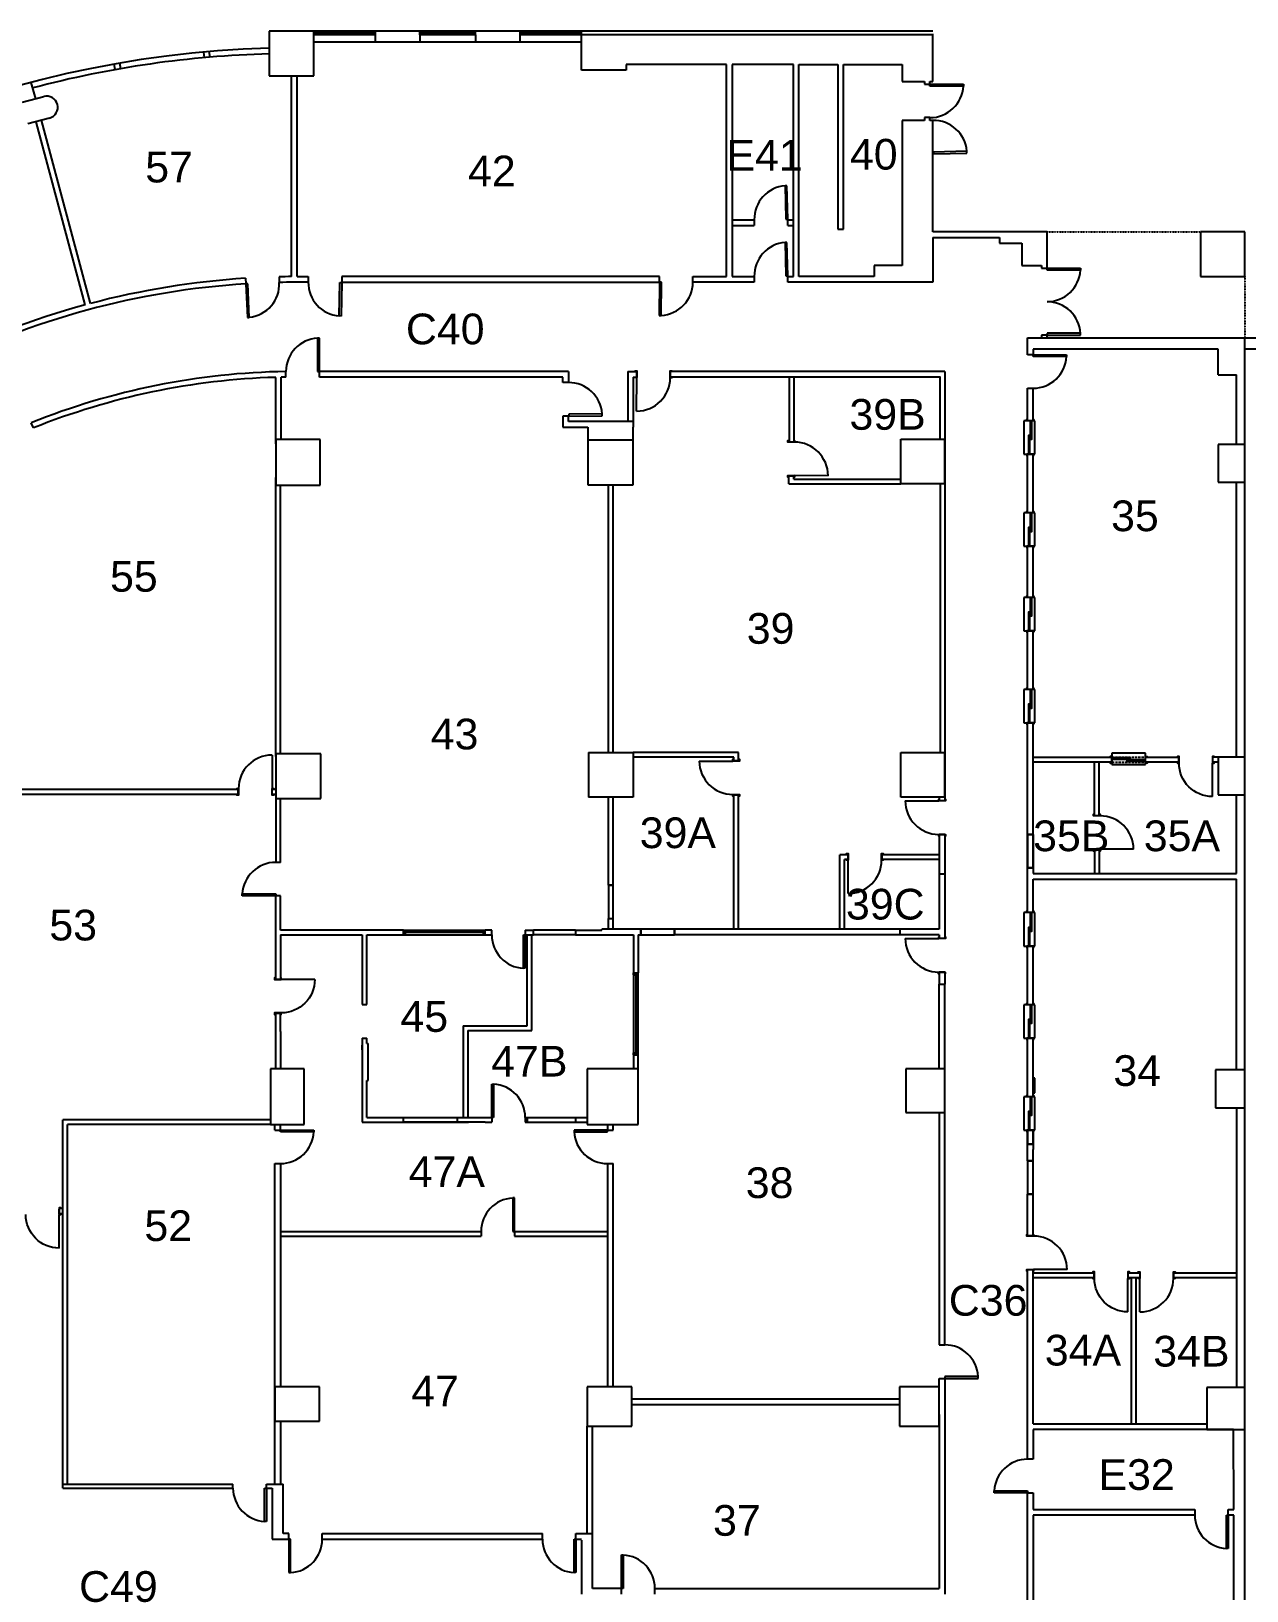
# Model space of a CAD drawing. Header units: inches. Extents: x -22 to 3512, y -1921 to 671.
# Drawn here: x 1024 to 2332, y -1006 to 671 of the extents above; entities that cross this region are included whole.
import ezdxf

# ---------------------------------------------------------------- set-up
doc = ezdxf.new("R2010")
doc.units = ezdxf.units.IN
doc.header["$LTSCALE"] = 0.375
doc.header["$MEASUREMENT"] = 0
doc.linetypes.add('HIDDEN', pattern=[0.375, 0.25, -0.125])
for name, color, linetype in [('A-COUNTERTOP-NEW', 112, 'CONTINUOUS'), ('A-DOOR', 4, 'CONTINUOUS'), ('A-GLAZ', 3, 'CONTINUOUS'), ('A-PFLR-TEXT', 3, 'CONTINUOUS'), ('A-ROOF-OTLN', 6, 'CONTINUOUS'), ('A-WALL', 5, 'CONTINUOUS'), ('A-WALL-JAMB', 6, 'CONTINUOUS'), ('A-WALL-NEW', 4, 'CONTINUOUS'), ('S-COLS', 6, 'CONTINUOUS')]:
    doc.layers.add(name, color=color, linetype=linetype)
doc.styles.get("Standard").update_dxf_attribs({"font": 'arial.ttf'})

msp = doc.modelspace()

# ---------------------------------------------------------------- linework, layer by layer
at = {"layer": 'A-COUNTERTOP-NEW'}
for p, q in [((2092.5, 252.2), (2092.5, 216.2)), ((2104.5, 252.2), (2092.5, 252.2)), ((2104.5, 216.2), (2104.5, 252.2)), ((2092.5, 216.2), (2104.5, 216.2)), ((2092.5, 153.2), (2092.5, 117.2)), ((2104.5, 153.2), (2092.5, 153.2)), ((2104.5, 117.2), (2104.5, 153.2)), ((2092.5, 117.2), (2104.5, 117.2)), ((2092.5, 62.2), (2092.5, 26.2)), ((2104.5, 62.2), (2092.5, 62.2)), ((2104.5, 26.2), (2104.5, 62.2)), ((2092.5, 26.2), (2104.5, 26.2)), ((2092.5, -36.8), (2092.5, -72.8)), ((2104.5, -36.8), (2092.5, -36.8)), ((2104.5, -72.8), (2104.5, -36.8)), ((2092.5, -72.8), (2104.5, -72.8)), ((2223.3, -105.4), (2187.3, -105.4)), ((2187.3, -105.4), (2187.3, -117.4)), ((2187.3, -117.4), (2223.3, -117.4)), ((2223.3, -117.4), (2223.3, -105.4)), ((2092.5, -276.8), (2092.5, -312.8)), ((2104.5, -276.8), (2092.5, -276.8)), ((2104.5, -312.8), (2104.5, -276.8)), ((2092.5, -312.8), (2104.5, -312.8)), ((2092.5, -375.9), (2092.5, -411.9)), ((2104.5, -375.9), (2092.5, -375.9)), ((2104.5, -411.9), (2104.5, -375.9)), ((2092.5, -411.9), (2104.5, -411.9)), ((2092.5, -474.9), (2092.5, -510.9)), ((2104.5, -474.9), (2092.5, -474.9)), ((2104.5, -510.9), (2104.5, -474.9)), ((2092.5, -510.9), (2104.5, -510.9))]:
    msp.add_line(p, q, dxfattribs=at)
at = {"layer": 'A-DOOR'}
for p, q in [((1991.5, 614.2), (2027.5, 614.2)), ((1991.5, 612.2), (1991.5, 614.2)), ((2027.5, 612.2), (1991.5, 612.2)), ((2027.5, 614.2), (2027.5, 612.2)), ((2031.3, 542.1), (1995.3, 541.2)), ((1995.3, 541.2), (1995.4, 539.2)), ((1995.4, 539.2), (2031.3, 540.1)), ((2031.3, 540.1), (2031.3, 542.1)), ((1837.6, 505), (1835.6, 505)), ((1835.6, 505), (1836.5, 469)), ((1838.5, 469.1), (1837.6, 505)), ((1836.5, 469), (1838.5, 469.1)), ((1837.6, 444), (1835.6, 444)), ((1835.6, 444), (1836.5, 408)), ((1838.5, 408.1), (1837.6, 444)), ((1836.5, 408), (1838.5, 408.1)), ((2117.5, 416.2), (2153.5, 416.2)), ((2117.5, 414.2), (2117.5, 416.2)), ((2153.5, 414.2), (2117.5, 414.2)), ((2153.5, 416.2), (2153.5, 414.2)), ((1257.4, 399.4), (1255.4, 399.3)), ((1255.4, 399.3), (1257, 363.4)), ((1259, 363.4), (1257.4, 399.4)), ((1355.9, 364.9), (1356.5, 400.9)), ((1356.5, 400.9), (1358.5, 400.8)), ((1358.5, 400.8), (1357.9, 364.8)), ((1700.5, 401.5), (1700.2, 365.5)), ((1702.5, 401.4), (1700.5, 401.5)), ((1702.2, 365.4), (1702.5, 401.4)), ((1257, 363.4), (1259, 363.4)), ((1357.9, 364.8), (1355.9, 364.9)), ((1700.2, 365.5), (1702.2, 365.4)), ((1334.5, 341.1), (1332.5, 341.1)), ((1332.5, 341.1), (1332.5, 305.1)), ((1334.5, 305.1), (1334.5, 341.1)), ((2153.5, 346.2), (2117.5, 346.2)), ((2117.5, 346.2), (2117.5, 344.2)), ((2117.5, 344.2), (2153.5, 344.2)), ((2153.5, 344.2), (2153.5, 346.2)), ((2102.5, 323.2), (2138.5, 323.2)), ((2102.5, 321.2), (2102.5, 323.2)), ((2138.5, 321.2), (2102.5, 321.2)), ((2138.5, 323.2), (2138.5, 321.2)), ((1332.5, 305.1), (1334.5, 305.1)), ((1675.9, 262.6), (1676, 298.6)), ((1638.8, 259.5), (1602.8, 259.2)), ((1602.8, 259.2), (1602.8, 257.2)), ((1602.8, 257.2), (1638.8, 257.5)), ((1638.8, 257.5), (1638.8, 259.5)), ((1881.8, 193.1), (1845.8, 193.2)), ((1283.5, -107.4), (1283.5, -143.4)), ((1743.3, -113.8), (1779.3, -113.8)), ((2295.5, -152), (2295.5, -116)), ((1964.9, -156.7), (2000.9, -156.7)), ((2210.6, -208.8), (2174.6, -208.8)), ((1903.5, -256.4), (1903.5, -220.4)), ((1251.5, -258.8), (1251.5, -256.8)), ((1251.5, -256.8), (1287.5, -256.8)), ((1287.5, -258.8), (1251.5, -258.8)), ((1287.5, -256.8), (1287.5, -258.8)), ((1554, -336.8), (1554, -300.8)), ((1554, -300.8), (1556, -300.8)), ((1556, -300.8), (1556, -336.8)), ((1964.9, -304.8), (2000.9, -304.8)), ((1329.5, -348.8), (1293.5, -348.8)), ((1556, -336.8), (1554, -336.8)), ((1520, -497.3), (1520, -461.3)), ((1520, -461.3), (1522, -461.3)), ((1522, -461.3), (1522, -497.3)), ((1522, -497.3), (1520, -497.3)), ((1292.5, -510.8), (1328.5, -510.8)), ((1292.5, -512.8), (1292.5, -510.8)), ((1328.5, -512.8), (1292.5, -512.8)), ((1328.5, -510.8), (1328.5, -512.8)), ((1644.5, -510.8), (1608.5, -510.8)), ((1608.5, -510.8), (1608.5, -512.8)), ((1608.5, -512.8), (1644.5, -512.8)), ((1644.5, -512.8), (1644.5, -510.8)), ((1544.5, -583.8), (1542.5, -583.8)), ((1542.5, -583.8), (1542.5, -619.8)), ((1544.5, -619.8), (1544.5, -583.8)), ((1054.5, -637.7), (1054.5, -601.7)), ((1542.5, -619.8), (1544.5, -619.8)), ((2139.1, -660.8), (2103.1, -660.8)), ((2204.5, -706.4), (2204.5, -670.4)), ((2217.5, -706.4), (2217.5, -670.4)), ((2043.5, -775.8), (2007.5, -775.8)), ((2007.5, -775.8), (2007.5, -777.8)), ((2007.5, -777.8), (2043.5, -777.8)), ((2043.5, -777.8), (2043.5, -775.8)), ((1275.5, -931.8), (1275.5, -895.8)), ((1275.5, -895.8), (1277.5, -895.8)), ((1277.5, -895.8), (1277.5, -931.8)), ((2060.5, -900.8), (2060.5, -898.8)), ((2060.5, -898.8), (2096.5, -898.8)), ((2096.5, -900.8), (2060.5, -900.8)), ((2096.5, -898.8), (2096.5, -900.8)), ((1277.5, -931.8), (1275.5, -931.8)), ((2310.5, -960.8), (2310.5, -924.8)), ((2310.5, -924.8), (2312.5, -924.8)), ((2312.5, -924.8), (2312.5, -960.8)), ((1301.5, -950.8), (1301.5, -986.8)), ((1303.5, -950.8), (1301.5, -950.8)), ((1303.5, -986.8), (1303.5, -950.8)), ((1608.5, -986.8), (1608.5, -950.8)), ((1608.5, -950.8), (1610.5, -950.8)), ((1610.5, -950.8), (1610.5, -986.8)), ((1659.5, -1003.8), (1659.5, -967.8)), ((1659.5, -967.8), (1661.5, -967.8)), ((1661.5, -967.8), (1661.5, -1003.8)), ((2312.5, -960.8), (2310.5, -960.8)), ((1301.5, -986.8), (1303.5, -986.8)), ((1610.5, -986.8), (1608.5, -986.8)), ((1661.5, -1003.8), (1659.5, -1003.8))]:
    msp.add_line(p, q, dxfattribs=at)
for points in [[(1675.9, 262.6, 0.414213), (1712, 298.5)], [(1881.8, 193.1, 0.414213), (1845.8, 229.2)], [(1283.5, -107.4, 0.414213), (1247.5, -143.4)], [(1743.3, -113.8, 0.414213), (1779.3, -149.8)], [(2295.5, -152, -0.414213), (2259.5, -116)], [(1964.9, -156.7, 0.414213), (2000.9, -192.7)], [(2210.6, -208.8, 0.414213), (2174.6, -172.8)], [(1903.5, -256.4, 0.414213), (1939.5, -220.4)], [(1964.9, -304.8, 0.414213), (2000.8, -340.8)], [(1329.5, -348.8, -0.414213), (1293.5, -384.8)], [(1054.5, -637.7, -0.414213), (1018.5, -601.7)], [(2139.1, -660.8, 0.414213), (2103.1, -624.8)], [(2204.5, -706.4, -0.414213), (2168.5, -670.4)], [(2217.5, -706.4, 0.414213), (2253.5, -670.4)]]:
    msp.add_lwpolyline(points, format="xyb", dxfattribs=at)
for centre, start, end in [((1991.5, 614.2), 270.0159, 356.8311), ((1995.4, 539.2), 4.5885, 91.4037), ((1838.5, 469.1), 94.5885, 181.4037), ((1838.5, 408.1), 94.5885, 181.4037), ((2117.5, 416.2), 270.0159, 356.8311), ((1255.4, 399.3), 275.8103, 2.6256), ((1358.5, 400.8), 179.0485, 265.8638), ((1700.5, 401.5), 272.7246, 359.5399), ((2117.5, 344.2), 3.1689, 89.9841), ((1334.5, 305.1), 93.1885, 180.0038), ((2102.5, 323.2), 270.0159, 356.8311), ((1602.8, 257.2), 3.7155, 90.5308), ((1287.5, -258.8), 90, 176.8153), ((1556, -300.8), 180, 266.8153), ((1520, -497.3), 0, 86.8153), ((1292.5, -510.8), 270.0159, 356.8311), ((1644.5, -510.8), 183.1689, 269.9841), ((1544.5, -619.8), 93.1847, 180), ((2007.5, -777.8), 3.1689, 89.9841), ((2096.5, -900.8), 90.0159, 176.8311), ((1277.5, -895.8), 180, 266.8153), ((2312.5, -924.8), 180.0159, 266.8311), ((1301.5, -950.8), 273.1847, 360), ((1610.5, -950.8), 180, 266.8153), ((1659.5, -1003.8), 0, 86.8153)]:
    msp.add_arc(centre, 36, start, end, dxfattribs=at)
at = {"layer": 'A-GLAZ'}
for p, q in [((1392.5, 671.2), (1330.5, 671.2)), ((1500.5, 671.2), (1444.5, 671.2)), ((1614.5, 671.2), (1552.5, 671.2)), ((1392.5, 669.2), (1330.5, 669.2)), ((1392.5, 667.2), (1330.5, 667.2)), ((1500.5, 669.2), (1444.5, 669.2)), ((1500.5, 667.2), (1444.5, 667.2)), ((1614.5, 669.2), (1552.5, 669.2)), ((1614.5, 667.2), (1552.5, 667.2)), ((1427, -295.8), (1511, -295.8)), ((1511, -298.3), (1427, -298.3)), ((1427, -300.8), (1511, -300.8)), ((1672.5, -343.8), (1672.5, -427.8)), ((1675, -343.8), (1675, -427.8)), ((1677.5, -427.8), (1677.5, -343.8))]:
    msp.add_line(p, q, dxfattribs=at)
for points in [[(2099.5, 232.2), (2101, 232.2), (2101, 252.2), (2099.5, 252.2)], [(2097.5, 216.2), (2099, 216.2), (2099, 236.2), (2097.5, 236.2)], [(2099.5, 133.2), (2101, 133.2), (2101, 153.2), (2099.5, 153.2)], [(2097.5, 117.2), (2099, 117.2), (2099, 137.2), (2097.5, 137.2)], [(2099.5, 42.2), (2101, 42.2), (2101, 62.2), (2099.5, 62.2)], [(2097.5, 26.2), (2099, 26.2), (2099, 46.2), (2097.5, 46.2)], [(2099.5, -56.8), (2101, -56.8), (2101, -36.8), (2099.5, -36.8)], [(2097.5, -72.8), (2099, -72.8), (2099, -52.8), (2097.5, -52.8)], [(2187.3, -110.4), (2187.3, -111.9), (2207.3, -111.9), (2207.3, -110.4)], [(2203.3, -112.4), (2203.3, -113.9), (2223.3, -113.9), (2223.3, -112.4)], [(2099.5, -296.8), (2101, -296.8), (2101, -276.8), (2099.5, -276.8)], [(2097.5, -312.8), (2099, -312.8), (2099, -292.8), (2097.5, -292.8)], [(2099.5, -395.9), (2101, -395.9), (2101, -375.9), (2099.5, -375.9)], [(2097.5, -411.9), (2099, -411.9), (2099, -391.9), (2097.5, -391.9)], [(2099.5, -494.9), (2101, -494.9), (2101, -474.9), (2099.5, -474.9)], [(2097.5, -510.9), (2099, -510.9), (2099, -490.9), (2097.5, -490.9)]]:
    msp.add_lwpolyline(points, close=True, dxfattribs=at)
for radius, start, end in [(1116, 91.5404, 179.0758), (1110, 91.5487, 104.8451)]:
    msp.add_arc((1310.5, -462.8), radius, start, end, dxfattribs=at)
at = {"layer": 'A-ROOF-OTLN', "linetype": 'HIDDEN', "ltscale": 0.5}
for p, q in [((2117.5, 455.2), (2282.5, 455.2)), ((2330.5, 407.2), (2330.5, 341.2))]:
    msp.add_line(p, q, dxfattribs=at)
at = {"layer": 'A-WALL'}
for p, q in [((1394.5, 671.2), (1394.5, 667.2)), ((1442.5, 671.2), (1394.5, 671.2)), ((1442.5, 667.2), (1442.5, 671.2)), ((1502.5, 667.2), (1502.5, 671.2)), ((1550.5, 671.2), (1502.5, 671.2)), ((1550.5, 667.2), (1550.5, 671.2)), ((1994.5, 671.2), (1616.5, 671.2)), ((1616.5, 629.2), (1616.5, 671.2)), ((1394.5, 659.2), (1328.5, 659.2)), ((1394.5, 667.2), (1394.5, 659.2)), ((1442.5, 659.2), (1394.5, 659.2)), ((1442.5, 667.2), (1442.5, 659.2)), ((1502.5, 659.2), (1442.5, 659.2)), ((1502.5, 667.2), (1502.5, 659.2)), ((1550.5, 659.2), (1502.5, 659.2)), ((1550.5, 659.2), (1550.5, 667.2)), ((1616.5, 659.2), (1550.5, 659.2)), ((1994.5, 667.2), (1616.5, 667.2)), ((1994.5, 617.2), (1994.5, 668.2)), ((1304.5, 407.2), (1304.5, 623.2)), ((1310.5, 407.2), (1310.5, 623.2)), ((1664.5, 629.2), (1616.5, 629.2)), ((1772.5, 635.2), (1664.5, 635.2)), ((1664.5, 635.2), (1664.5, 629.2)), ((1772.5, 407.2), (1772.5, 635.2)), ((1844.5, 635.2), (1778.5, 635.2)), ((1778.5, 635.2), (1778.5, 407.2)), ((1844.5, 407.2), (1844.5, 635.2)), ((1850.5, 407.2), (1850.5, 635.2)), ((1850.5, 635.2), (1892.5, 635.2)), ((1892.5, 635.2), (1892.5, 458.2)), ((1898.5, 458.2), (1898.5, 635.2)), ((1898.5, 635.2), (1961.5, 635.2)), ((1961.5, 635.2), (1961.5, 617.2)), ((1029.2, 598.5), (1024.5, 615.9)), ((1961.5, 617.2), (1985.5, 617.2)), ((1985.5, 617.2), (1985.5, 614.2)), ((1985.5, 614.2), (1991.5, 614.2)), ((1991.5, 617.2), (1994.5, 617.2)), ((1991.5, 614.2), (1991.5, 617.2)), ((1082.4, 376.7), (1029.6, 573.8)), ((1088.2, 378.3), (1035.4, 575.4)), ((1985.5, 575.2), (1961.5, 575.2)), ((1961.5, 575.2), (1961.5, 419.2)), ((1985.5, 578.2), (1985.5, 575.2)), ((1991.5, 578.2), (1985.5, 578.2)), ((1991.5, 575.2), (1991.5, 578.2)), ((1994.5, 575.2), (1991.5, 575.2)), ((1994.5, 455.2), (1994.5, 575.2)), ((1778.5, 468.2), (1802.5, 468.2)), ((1778.5, 462.2), (1802.5, 462.2)), ((1802.5, 468.2), (1802.5, 462.2)), ((1838.5, 462.2), (1838.5, 468.2)), ((1838.5, 468.2), (1844.5, 468.2)), ((1838.5, 462.2), (1844.5, 462.2)), ((1892.5, 458.2), (1898.5, 458.2)), ((2117.5, 455.2), (1994.5, 455.2)), ((2117.5, 416.2), (2117.5, 455.2)), ((1994.5, 449.2), (1994.5, 401.2)), ((1994.5, 449.2), (2066.5, 449.2)), ((2066.5, 449.2), (2066.5, 443.2)), ((2066.5, 443.2), (2090.5, 443.2)), ((2090.5, 443.2), (2090.5, 419.2)), ((1255.1, 405.4), (1255.4, 399.4)), ((1291.1, 407), (1291.3, 401)), ((1310.5, 407.2), (1322.5, 407.2)), ((1322.5, 407.2), (1322.5, 401.2)), ((1700.5, 407.2), (1358.5, 407.2)), ((1358.5, 407.2), (1358.5, 401.2)), ((1700.5, 401.2), (1700.5, 407.2)), ((1736.5, 407.2), (1772.5, 407.2)), ((1736.5, 401.2), (1736.5, 407.2)), ((1778.5, 407.2), (1802.5, 407.2)), ((1802.5, 407.2), (1802.5, 401.2)), ((1838.5, 407.2), (1844.5, 407.2)), ((1838.5, 401.2), (1838.5, 407.2)), ((1931.5, 407.2), (1850.5, 407.2)), ((1931.5, 419.2), (1931.5, 407.2)), ((1961.5, 419.2), (1931.5, 419.2)), ((2090.5, 419.2), (2111.5, 419.2)), ((2111.5, 419.2), (2111.5, 416.2)), ((2111.5, 416.2), (2117.5, 416.2)), ((1358.5, 401.2), (1700.5, 401.2)), ((1802.5, 401.2), (1736.5, 401.2)), ((1994.5, 401.2), (1838.5, 401.2)), ((2096.5, 341.2), (2330.5, 341.2)), ((2096.5, 323.2), (2096.5, 341.2)), ((2117.5, 344.2), (2111.5, 344.2)), ((2111.5, 344.2), (2111.5, 341.2)), ((2117.5, 341.2), (2117.5, 344.2)), ((2330.5, -1512.8), (2330.5, 341.2)), ((2330.5, 341.2), (2780.5, 341.2)), ((2102.5, 323.2), (2096.5, 323.2)), ((2301.5, 329.2), (2102.5, 329.2)), ((2102.5, 329.2), (2102.5, 323.2)), ((2301.5, 301.7), (2301.5, 329.2)), ((2780.5, 329.2), (2330.5, 329.2)), ((1298.5, 299.1), (1298.5, 305.1)), ((1602.5, 305.2), (1334.5, 305.2)), ((1334.5, 299.2), (1334.5, 305.2)), ((1602.5, 305.2), (1602.5, 293.2)), ((2007.5, 305.2), (1712, 305.2)), ((2007.5, 305.2), (2007.5, -156.5)), ((1287.5, 227.2), (1287.5, 298.8)), ((1293.5, 232.1), (1293.5, 299)), ((1596.5, 299.2), (1334.5, 299.2)), ((1596.5, 293.2), (1596.5, 299.2)), ((1602.5, 293.2), (1596.5, 293.2)), ((2003, 299.2), (1712, 299.2)), ((1840, 299.2), (1840, 229.4)), ((1845, 299.2), (1845, 229.4)), ((2002.5, 232.2), (2002.5, 299.2)), ((2096.5, 252.2), (2096.5, 287.2)), ((2096.5, 287.2), (2102.5, 287.2)), ((2102.5, 252.2), (2102.5, 287.2)), ((2301.5, 301.7), (2321.5, 301.7)), ((2321.5, 226.7), (2321.5, 301.7)), ((1596.5, 257.2), (1596.5, 245.2)), ((1602.5, 257.2), (1596.5, 257.2)), ((1602.5, 251.2), (1602.5, 257.2)), ((1026.8, 244.4), (1024.4, 249.9)), ((1596.5, 245.2), (1623.2, 245.2)), ((1672, 251.2), (1602.5, 251.2)), ((1623.2, 245.2), (1623.2, 231.2)), ((1672, 231.2), (1672, 245.2)), ((2096.5, 153.2), (2096.5, 216.2)), ((2102.5, 153.2), (2102.5, 216.2)), ((1287.5, -108.8), (1287.5, 191.2)), ((1839.5, 184.2), (1839.5, 192.9)), ((1845, 189.2), (1960, 189.2)), ((2321.5, -109.8), (2321.5, 186.2)), ((1292.5, -106.1), (1292.5, 182.9)), ((1645.5, -104.8), (1645.5, 183.2)), ((1650.5, -104.8), (1650.5, 183.2)), ((1839.5, 184.2), (1960, 184.2)), ((2003, -104.8), (2003, 184.2)), ((2096.5, 62.2), (2096.5, 117.2)), ((2102.5, 62.2), (2102.5, 117.2)), ((2096.5, -36.8), (2096.5, 26.2)), ((2102.5, -36.8), (2102.5, 26.2)), ((2096.5, -192.8), (2096.5, -72.8)), ((2102.5, -192.8), (2102.5, -72.8)), ((1785.5, -104.7), (1672.2, -104.7)), ((1780.5, -109.8), (1672.2, -109.8)), ((1780.5, -113.5), (1780.5, -109.8)), ((1785.5, -113.5), (1785.5, -104.8)), ((2187.3, -109.9), (2102.5, -109.9)), ((2187.3, -114.9), (2102.5, -114.9)), ((2168.5, -172.6), (2168.5, -114.9)), ((2173.5, -172.6), (2173.5, -114.9)), ((2259.2, -109.9), (2223.3, -109.9)), ((2259.2, -114.9), (2223.3, -114.9)), ((2301.5, -109.8), (2295.8, -109.8)), ((2301.5, -114.9), (2295.8, -114.9)), ((1247.2, -144.3), (1006.5, -144.3)), ((1247.2, -149.8), (1006.5, -149.8)), ((1287.5, -144.8), (1287.5, -222.8)), ((1780.5, -294.8), (1780.5, -150.3)), ((1785.5, -294.8), (1785.5, -150.3)), ((2321.5, -234.8), (2321.5, -150.3)), ((1292.5, -222.8), (1292.5, -154.1)), ((1645.5, -247.2), (1645.5, -152.8)), ((1650.5, -247.2), (1650.5, -152.8)), ((2001.5, -152.8), (2001.5, -156.5)), ((2001.5, -193), (2001.5, -234.8)), ((2007.5, -193), (2007.5, -234.8)), ((2096.5, -192.8), (2102.5, -192.8)), ((1894.5, -294.8), (1894.5, -214.8)), ((1903.2, -214.8), (1894.5, -214.8)), ((2001.5, -214.8), (1939.7, -214.8)), ((2168.5, -209.1), (2168.5, -234.8)), ((2173.5, -209.1), (2173.5, -234.8)), ((1292.5, -222.8), (1287.5, -222.8)), ((1899.5, -294.8), (1899.5, -219.8)), ((1903.2, -219.8), (1899.5, -219.8)), ((2001.5, -219.8), (1939.7, -219.8)), ((2001.5, -234.8), (2001.5, -294.8)), ((2007.5, -234.8), (2007.5, -304.6)), ((2096.5, -276.8), (2096.5, -228.8)), ((2096.5, -228.8), (2102.5, -228.8)), ((2102.5, -228.8), (2102.5, -234.8)), ((2102.5, -234.8), (2321.5, -234.8)), ((1645.5, -247.2), (1650.5, -247.2)), ((2001.5, -235), (2007.5, -235)), ((2102.5, -276.8), (2102.5, -240.8)), ((2102.5, -240.8), (2321.5, -240.8)), ((2321.5, -446.1), (2321.5, -240.8)), ((1292.5, -258.8), (1287.5, -258.8)), ((1287.5, -348.6), (1287.5, -258.8)), ((1292.5, -295.8), (1292.5, -258.8)), ((1645.5, -294.8), (1645.5, -283.2)), ((1645.5, -283.2), (1650.5, -283.2)), ((1650.5, -294.8), (1650.5, -283.2)), ((1425, -295.8), (1292.5, -295.8)), ((1292.5, -300.8), (1380.5, -300.8)), ((1292.5, -300.8), (1292.5, -348.6)), ((1380.5, -300.8), (1380.5, -375.8)), ((1385.5, -375.8), (1385.5, -300.8)), ((1385.5, -300.8), (1425, -300.8)), ((1425, -300.8), (1425, -295.8)), ((1513, -300.8), (1513, -295.8)), ((1520, -295.8), (1513, -295.8)), ((1513, -300.8), (1520, -300.8)), ((1520, -300.8), (1520, -295.8)), ((1556, -295.8), (1556, -300.8)), ((1556, -295.8), (1565, -295.8)), ((1556, -300.8), (1565, -300.8)), ((1558, -398.8), (1558, -300.8)), ((1563, -403.8), (1563, -300.8)), ((1610, -295.8), (1565, -295.8)), ((1565, -300.8), (1565, -295.8)), ((1610, -300.8), (1565, -300.8)), ((1610, -295.8), (1638.5, -295.8)), ((1610, -295.8), (1610, -300.8)), ((1610, -300.8), (1672.5, -300.8)), ((1680.5, -294.8), (1638.5, -294.8)), ((1638.5, -295.8), (1638.5, -294.8)), ((1672.5, -300.8), (1672.5, -341.8)), ((1677.5, -300.8), (1680.5, -300.8)), ((1677.5, -300.8), (1677.5, -341.8)), ((1680.5, -300.8), (1680.5, -294.8)), ((1959.5, -294.8), (1716.5, -294.8)), ((1716.5, -294.8), (1716.5, -300.8)), ((1959.5, -300.8), (1716.5, -300.8)), ((2001.5, -294.8), (1959.5, -294.8)), ((1959.5, -300.8), (1959.5, -294.8)), ((2001.5, -300.8), (1959.5, -300.8)), ((2001.5, -300.8), (2001.5, -304.6)), ((2096.5, -375.9), (2096.5, -312.8)), ((2102.5, -375.9), (2102.5, -312.8)), ((1287.5, -348.6), (1292.5, -348.6)), ((1672.5, -341.8), (1677.5, -341.8)), ((2001.5, -341.1), (2001.5, -353.8)), ((2007.5, -341.1), (2007.5, -353.8)), ((2001.5, -353.7), (2007.5, -353.7)), ((2001.5, -444.8), (2001.5, -353.8)), ((2007.5, -741.8), (2007.5, -353.8)), ((1287.5, -404.6), (1287.5, -385.1)), ((1287.5, -385.1), (1292.5, -385.1)), ((1292.5, -404.6), (1292.5, -385.1)), ((1380.5, -375.8), (1385.5, -375.8)), ((1489.3, -398.8), (1558, -398.8)), ((1489.3, -398.8), (1489.3, -497.3)), ((1287.5, -441.1), (1287.5, -404.6)), ((1292.5, -404.6), (1292.5, -441.1)), ((1380.5, -411.8), (1380.5, -502.3)), ((1380.5, -411.8), (1385.5, -411.8)), ((1385.5, -417.8), (1385.5, -411.8)), ((1385.5, -417.8), (1387, -417.8)), ((1387, -457.3), (1387, -417.8)), ((1494.3, -403.8), (1563, -403.8)), ((1494.3, -403.8), (1494.3, -497.3)), ((1494.3, -403.8), (1563, -403.8)), ((2096.5, -474.9), (2096.5, -411.9)), ((2102.5, -474.9), (2102.5, -411.9)), ((1672.5, -429.8), (1672.5, -444.8)), ((1677.5, -444.8), (1677.5, -429.8)), ((1287.5, -444.8), (1287.5, -441.1)), ((1292.5, -441.1), (1292.5, -444.8)), ((1385.5, -497.3), (1385.5, -457.3)), ((1385.5, -457.3), (1387, -457.3)), ((2104.5, -454.8), (2102.5, -454.8)), ((2104.5, -470.8), (2104.5, -454.8)), ((2102.5, -470.8), (2104.5, -470.8)), ((1282, -499.8), (1058.5, -499.8)), ((1058.5, -891.8), (1058.5, -499.8)), ((1380.5, -502.3), (1425, -502.3)), ((1385.5, -497.3), (1425, -497.3)), ((1425, -497.3), (1495, -497.3)), ((1425, -502.3), (1425, -497.3)), ((1513, -502.3), (1425, -502.3)), ((1425, -502.3), (1495, -502.3)), ((1483.2, -502.3), (1483.2, -497.3)), ((1495, -497.3), (1513, -497.3)), ((1513, -497.3), (1520, -497.3)), ((1513, -502.3), (1520, -502.3)), ((1520, -497.3), (1520, -502.3)), ((1556, -497.3), (1556, -502.3)), ((1556, -497.3), (1558, -497.3)), ((1556, -502.3), (1558, -502.3)), ((1558, -497.3), (1610, -497.3)), ((1558, -497.3), (1558, -502.3)), ((1558, -502.3), (1610, -502.3)), ((1610, -497.3), (1622.5, -497.3)), ((1610, -497.3), (1610, -502.3)), ((1610, -502.3), (1622.5, -502.3)), ((2001.5, -491.8), (2001.5, -741.8)), ((2321.5, -486.8), (2321.5, -787.8)), ((1282, -504.8), (1063.5, -504.8)), ((1063.5, -891.8), (1063.5, -504.8)), ((1286.5, -510.8), (1286.5, -504.8)), ((1286.5, -510.8), (1292.5, -510.8)), ((1292.5, -510.8), (1292.5, -504.8)), ((1644.5, -504.8), (1644.5, -510.8)), ((1644.5, -510.8), (1650.5, -510.8)), ((1650.5, -510.8), (1650.5, -504.8)), ((2096.5, -543.8), (2096.5, -525.8)), ((2096.5, -525.8), (2102.5, -525.8)), ((2102.5, -525.8), (2102.5, -531.8)), ((2102.5, -543.8), (2102.5, -531.8)), ((1286.5, -891.8), (1286.5, -546.8)), ((1286.5, -546.8), (1292.5, -546.8)), ((1292.5, -546.8), (1292.5, -786.8)), ((1644.5, -546.8), (1650.5, -546.8)), ((1644.5, -546.8), (1644.5, -786.8)), ((1650.5, -786.8), (1650.5, -546.8)), ((2102.5, -543.8), (2096.5, -543.8)), ((2096.5, -624.8), (2096.5, -579.8)), ((2102.5, -579.8), (2096.5, -579.8)), ((2102.5, -624.8), (2102.5, -579.8)), ((1058.5, -595.3), (1054.5, -595.3)), ((1058.5, -600.8), (1054.5, -600.8)), ((1292.5, -619.8), (1508.5, -619.8)), ((1508.5, -619.8), (1508.5, -624.8)), ((1544.5, -619.8), (1644.5, -619.8)), ((1544.5, -619.8), (1544.5, -624.8)), ((1292.5, -624.8), (1508.5, -624.8)), ((1544.5, -624.8), (1644.5, -624.8)), ((2096.5, -864.8), (2096.5, -660.8)), ((2102.5, -826.8), (2102.5, -660.8)), ((2168.2, -664.8), (2102.5, -664.8)), ((2168.2, -669.8), (2102.5, -669.8)), ((2217.2, -664.8), (2204.7, -664.8)), ((2217.2, -669.8), (2204.7, -669.8)), ((2208.5, -826.8), (2208.5, -669.8)), ((2213.5, -826.8), (2213.5, -669.8)), ((2321.5, -664.8), (2253.7, -664.8)), ((2321.5, -669.8), (2253.7, -669.8)), ((2001.5, -741.8), (2007.5, -741.8)), ((2001.5, -777.8), (2007.5, -777.8)), ((2001.5, -786.8), (2001.5, -777.8)), ((2007.5, -777.8), (2007.5, -1009.8)), ((1670.7, -799.8), (1958.7, -799.8)), ((1670.7, -805.8), (1958.7, -805.8)), ((2001.5, -816.8), (2001.5, -1003.8)), ((1292.5, -823.8), (1292.5, -891.8)), ((1622.5, -944.8), (1622.5, -829.3)), ((1628.5, -945.8), (1628.5, -829.3)), ((2102.5, -826.8), (2289.6, -826.8)), ((2318.3, -832.8), (2102.5, -832.8)), ((2102.5, -832.8), (2102.5, -864.8)), ((2318.5, -918.8), (2318.3, -832.8)), ((2102.5, -864.8), (2096.5, -864.8)), ((1058.5, -891.8), (1241.5, -891.8)), ((1058.5, -895.8), (1058.5, -891.8)), ((1058.5, -895.8), (1241.5, -895.8)), ((1241.5, -895.8), (1241.5, -891.8)), ((1277.5, -891.8), (1295.5, -891.8)), ((1277.5, -895.8), (1277.5, -891.8)), ((1277.5, -895.8), (1283.5, -895.8)), ((1283.5, -895.8), (1283.5, -950.8)), ((1295.5, -944.8), (1295.5, -891.8)), ((2096.5, -1020.8), (2096.5, -900.8)), ((2096.5, -900.8), (2102.5, -900.8)), ((2102.5, -900.8), (2102.5, -918.8)), ((2102.5, -918.8), (2276.5, -918.8)), ((2276.5, -918.8), (2276.5, -924.8)), ((2312.5, -918.8), (2318.5, -918.8)), ((2312.5, -924.8), (2312.5, -918.8)), ((2276.5, -924.8), (2102.5, -924.8)), ((2102.5, -924.8), (2102.5, -1020.8)), ((2318.5, -924.8), (2312.5, -924.8)), ((2318.5, -1116.8), (2318.5, -924.8)), ((1283.5, -950.8), (1301.5, -950.8)), ((1301.5, -944.8), (1295.5, -944.8)), ((1301.5, -950.8), (1301.5, -944.8)), ((1337.5, -944.8), (1574.5, -944.8)), ((1337.5, -950.8), (1337.5, -944.8)), ((1337.5, -950.8), (1574.5, -950.8)), ((1574.5, -950.8), (1574.5, -944.8)), ((1610.5, -944.8), (1628.5, -944.8)), ((1610.5, -950.8), (1610.5, -944.8)), ((1610.5, -950.8), (1616.5, -950.8)), ((1616.5, -951.8), (1616.5, -1009.8)), ((1628.5, -1003.8), (1628.5, -945.8)), ((1659.5, -1003.8), (1628.5, -1003.8)), ((1659.5, -1009.8), (1659.5, -1003.8)), ((1695.5, -1003.8), (2001.5, -1003.8)), ((1695.5, -1009.8), (1695.5, -1003.8))]:
    msp.add_line(p, q, dxfattribs=at)
at = {"layer": 'A-WALL', "ltscale": 25}
for p, q in [((1666.5, 305.2), (1675.7, 305.2)), ((1666.5, 305.2), (1666.5, 251.2)), ((1675.7, 305.2), (1675.7, 299.2)), ((1712.1, 305.2), (1712.1, 299.2)), ((1672, 299.2), (1675.7, 299.2)), ((1672, 299.2), (1672, 245.2)), ((1840, 229.4), (1845, 229.4)), ((1839.5, 192.9), (1845, 192.9)), ((1845, 189.2), (1845, 192.9)), ((1785.5, -113.5), (1780.5, -113.5)), ((2259.2, -114.9), (2259.2, -109.9)), ((2295.8, -114.9), (2295.8, -109.8)), ((1247.2, -149.8), (1247.2, -144.3)), ((1287.5, -144.3), (1283.7, -144.3)), ((1283.7, -149.8), (1283.7, -144.3)), ((1287.5, -149.8), (1283.7, -149.8)), ((1780.5, -150.3), (1785.5, -150.3)), ((2007.5, -156.5), (2001.5, -156.5)), ((2173.5, -172.6), (2168.5, -172.6)), ((2007.5, -193), (2001.5, -193)), ((2096.5, -228.8), (2096.5, -192.8)), ((2096.5, -192.8), (2096.5, -228.8)), ((2096.5, -192.8), (2102.5, -192.8)), ((2102.5, -192.8), (2096.5, -192.8)), ((2102.5, -192.8), (2102.5, -228.8)), ((2102.5, -228.8), (2102.5, -192.8)), ((1903.2, -214.8), (1903.2, -219.8)), ((1939.7, -214.8), (1939.7, -219.8)), ((2102.5, -228.8), (2096.5, -228.8)), ((2096.5, -228.8), (2102.5, -228.8)), ((1650.5, -247.2), (1645.5, -247.2)), ((1645.5, -247.2), (1645.5, -283.2)), ((1650.5, -283.2), (1650.5, -247.2)), ((1645.5, -283.2), (1650.5, -283.2)), ((1716.5, -294.8), (1680.5, -294.8)), ((1680.5, -294.8), (1680.5, -300.8)), ((1680.5, -300.8), (1716.5, -300.8)), ((1716.5, -300.8), (1716.5, -294.8)), ((2007.5, -304.6), (2001.5, -304.6)), ((1287.5, -348.6), (1292.5, -348.6)), ((2007.5, -341.1), (2001.5, -341.1)), ((1287.5, -385.1), (1292.5, -385.1)), ((1380.5, -424.3), (1380.5, -419.3)), ((2096.5, -525.8), (2096.5, -510.9)), ((2096.5, -510.9), (2096.5, -525.8)), ((2102.5, -510.9), (2102.5, -525.8)), ((2102.5, -525.8), (2102.5, -510.9)), ((2096.5, -525.6), (2102.5, -525.6)), ((2096.5, -543.8), (2096.5, -579.8)), ((2102.5, -544.1), (2096.5, -544.1)), ((2102.5, -579.8), (2102.5, -543.8)), ((2096.5, -579.6), (2102.5, -579.6)), ((1054.5, -600.8), (1054.5, -595.8)), ((1054.7, -600.8), (1054.7, -595.3)), ((2102.5, -624.6), (2096.5, -624.6)), ((2102.5, -661.1), (2096.5, -661.1)), ((2168.2, -669.8), (2168.2, -664.8)), ((2204.7, -669.8), (2204.7, -664.8)), ((2217.2, -664.8), (2217.2, -669.8)), ((2253.7, -664.8), (2253.7, -669.8))]:
    msp.add_line(p, q, dxfattribs=at)
at = {"layer": 'A-WALL'}
for centre, radius, start, end in [((1310.5, -462.8), 870, 93.6496, 104.8024), ((1310.5, -462.8), 870, 90.3951, 91.2785), ((1310.5, -462.8), 864, 93.6578, 116.7023), ((1314.4, -698.3), 1099.5, 89.5787, 91.2023), ((1310.5, -462.8), 870, 105.1976, 116.7105), ((1310.5, -462.8), 768, 90.8953, 111.8664), ((1310.5, -462.9), 762.1, 91.7313, 111.8553), ((1300, 129.7), 169.4, 90.5078, 92.1991)]:
    msp.add_arc(centre, radius, start, end, dxfattribs=at)
at = {"layer": 'A-WALL-JAMB'}
for p, q in [((1330.5, 671.2), (1328.5, 671.2)), ((1330.5, 667.2), (1330.5, 671.2)), ((1392.5, 671.2), (1392.5, 667.2)), ((1394.5, 671.2), (1392.5, 671.2)), ((1444.5, 671.2), (1442.5, 671.2)), ((1444.5, 667.2), (1444.5, 671.2)), ((1500.5, 671.2), (1500.5, 667.2)), ((1502.5, 671.2), (1500.5, 671.2)), ((1552.5, 671.2), (1550.5, 671.2)), ((1552.5, 667.2), (1552.5, 671.2)), ((1614.5, 667.2), (1614.5, 671.2)), ((1616.5, 671.2), (1614.5, 671.2)), ((1330.5, 667.2), (1328.5, 667.2)), ((1394.5, 667.2), (1392.5, 667.2)), ((1444.5, 667.2), (1442.5, 667.2)), ((1502.5, 667.2), (1500.5, 667.2)), ((1552.5, 667.2), (1550.5, 667.2)), ((1616.5, 667.2), (1614.5, 667.2)), ((1210.7, 642.7), (1210.2, 648.7)), ((1216.7, 643.2), (1216.2, 649.2)), ((1114.8, 629.8), (1113.7, 635.7)), ((1120.7, 630.8), (1119.6, 636.7)), ((1425, -295.8), (1427, -295.8)), ((1425, -300.8), (1427, -300.8)), ((1427, -300.8), (1427, -295.8)), ((1511, -300.8), (1511, -295.8)), ((1511, -295.8), (1513, -295.8)), ((1511, -300.8), (1513, -300.8)), ((1672.5, -343.8), (1672.5, -341.8)), ((1672.5, -343.8), (1677.5, -343.8)), ((1677.5, -343.8), (1677.5, -341.8)), ((1672.5, -427.8), (1677.5, -427.8)), ((1672.5, -429.8), (1672.5, -427.8)), ((1672.5, -429.8), (1677.5, -429.8)), ((1677.5, -429.8), (1677.5, -427.8))]:
    msp.add_line(p, q, dxfattribs=at)
at = {"layer": 'A-WALL-JAMB', "ltscale": 25}
for points in [[(1674.2, 305.2), (1674.2, 305.8), (1676, 305.8), (1676, 298.6), (1674.2, 298.6), (1674.2, 299.2)], [(1713.8, 299.1), (1713.8, 298.5), (1712, 298.5), (1712, 305.7), (1713.8, 305.7), (1713.8, 305.1)], [(2102.5, 254), (2103.1, 254), (2103.1, 252.2), (2095.9, 252.2), (2095.9, 254), (2096.5, 254)], [(1845.2, 231), (1845.8, 231), (1845.8, 229.2), (1838.6, 229.2), (1838.6, 231), (1839.2, 231)], [(2102.5, 214.4), (2103.1, 214.4), (2103.1, 216.2), (2095.9, 216.2), (2095.9, 214.4), (2096.5, 214.4)], [(1839.2, 191.4), (1838.6, 191.4), (1838.6, 193.2), (1845.8, 193.2), (1845.8, 191.4), (1845.2, 191.4)], [(2102.5, 155), (2103.1, 155), (2103.1, 153.2), (2095.9, 153.2), (2095.9, 155), (2096.5, 155)], [(2102.5, 115.4), (2103.1, 115.4), (2103.1, 117.2), (2095.9, 117.2), (2095.9, 115.4), (2096.5, 115.4)], [(2102.5, 64), (2103.1, 64), (2103.1, 62.2), (2095.9, 62.2), (2095.9, 64), (2096.5, 64)], [(2102.5, 24.4), (2103.1, 24.4), (2103.1, 26.2), (2095.9, 26.2), (2095.9, 24.4), (2096.5, 24.4)], [(2102.5, -35), (2103.1, -35), (2103.1, -36.8), (2095.9, -36.8), (2095.9, -35), (2096.5, -35)], [(2102.5, -74.6), (2103.1, -74.6), (2103.1, -72.8), (2095.9, -72.8), (2095.9, -74.6), (2096.5, -74.6)], [(1785.9, -112), (1786.5, -112), (1786.5, -113.8), (1779.3, -113.8), (1779.3, -112), (1779.9, -112)], [(2185.5, -115.4), (2185.5, -116), (2187.3, -116), (2187.3, -108.8), (2185.5, -108.8), (2185.5, -109.4)], [(2225.1, -115.4), (2225.1, -116), (2223.3, -116), (2223.3, -108.8), (2225.1, -108.8), (2225.1, -109.4)], [(2257.7, -115.4), (2257.7, -116), (2259.5, -116), (2259.5, -108.8), (2257.7, -108.8), (2257.7, -109.4)], [(2297.3, -109.4), (2297.3, -108.8), (2295.5, -108.8), (2295.5, -116), (2297.3, -116), (2297.3, -115.4)], [(1245.7, -144), (1245.7, -143.4), (1247.5, -143.4), (1247.5, -150.6), (1245.7, -150.6), (1245.7, -150)], [(1285.3, -150), (1285.3, -150.6), (1283.5, -150.6), (1283.5, -143.4), (1285.3, -143.4), (1285.3, -144)], [(1779.9, -151.6), (1779.3, -151.6), (1779.3, -149.8), (1786.5, -149.8), (1786.5, -151.6), (1785.9, -151.6)], [(2007.5, -154.9), (2008.1, -154.9), (2008.1, -156.7), (2000.9, -156.7), (2000.9, -154.9), (2001.5, -154.9)], [(2174, -171), (2174.6, -171), (2174.6, -172.8), (2167.4, -172.8), (2167.4, -171), (2168, -171)], [(2001.5, -194.5), (2000.9, -194.5), (2000.9, -192.7), (2008.1, -192.7), (2008.1, -194.5), (2007.5, -194.5)], [(1901.7, -213.8), (1901.7, -213.2), (1903.5, -213.2), (1903.5, -220.4), (1901.7, -220.4), (1901.7, -219.8)], [(1941.3, -219.8), (1941.3, -220.4), (1939.5, -220.4), (1939.5, -213.2), (1941.3, -213.2), (1941.3, -213.8)], [(2168, -210.6), (2167.4, -210.6), (2167.4, -208.8), (2174.6, -208.8), (2174.6, -210.6), (2174, -210.6)], [(2102.5, -275), (2103.1, -275), (2103.1, -276.8), (2095.9, -276.8), (2095.9, -275), (2096.5, -275)], [(2007.5, -303), (2008.1, -303), (2008.1, -304.8), (2000.9, -304.8), (2000.9, -303), (2001.5, -303)], [(2102.5, -314.6), (2103.1, -314.6), (2103.1, -312.8), (2095.9, -312.8), (2095.9, -314.6), (2096.5, -314.6)], [(1286.9, -347), (1286.3, -347), (1286.3, -348.8), (1293.5, -348.8), (1293.5, -347), (1292.9, -347)], [(2001.4, -342.6), (2000.8, -342.6), (2000.8, -340.8), (2008, -340.8), (2008, -342.6), (2007.4, -342.6)], [(1292.9, -386.6), (1293.5, -386.6), (1293.5, -384.8), (1286.3, -384.8), (1286.3, -386.6), (1286.9, -386.6)], [(2102.5, -374.1), (2103.1, -374.1), (2103.1, -375.9), (2095.9, -375.9), (2095.9, -374.1), (2096.5, -374.1)], [(2102.5, -413.7), (2103.1, -413.7), (2103.1, -411.9), (2095.9, -411.9), (2095.9, -413.7), (2096.5, -413.7)], [(2102.5, -473.1), (2103.1, -473.1), (2103.1, -474.9), (2095.9, -474.9), (2095.9, -473.1), (2096.5, -473.1)], [(2102.5, -512.7), (2103.1, -512.7), (2103.1, -510.9), (2095.9, -510.9), (2095.9, -512.7), (2096.5, -512.7)], [(1056.3, -595.1), (1056.3, -594.5), (1054.5, -594.5), (1054.5, -601.7), (1056.3, -601.7), (1056.3, -601.1)], [(2102.5, -623), (2103.1, -623), (2103.1, -624.8), (2095.9, -624.8), (2095.9, -623), (2096.5, -623)], [(2096.5, -662.6), (2095.9, -662.6), (2095.9, -660.8), (2103.1, -660.8), (2103.1, -662.6), (2102.5, -662.6)], [(2166.7, -669.8), (2166.7, -670.4), (2168.5, -670.4), (2168.5, -663.2), (2166.7, -663.2), (2166.7, -663.8)], [(2206.3, -663.8), (2206.3, -663.2), (2204.5, -663.2), (2204.5, -670.4), (2206.3, -670.4), (2206.3, -669.8)], [(2215.7, -663.8), (2215.7, -663.2), (2217.5, -663.2), (2217.5, -670.4), (2215.7, -670.4), (2215.7, -669.8)], [(2255.3, -669.8), (2255.3, -670.4), (2253.5, -670.4), (2253.5, -663.2), (2255.3, -663.2), (2255.3, -663.8)]]:
    msp.add_lwpolyline(points, dxfattribs=at)
at = {"layer": 'A-WALL-NEW', "linetype": 'HIDDEN', "ltscale": 25}
for p, q in [((2187.5, -109.8), (2223, -109.8)), ((2187.5, -114.9), (2223, -114.9))]:
    msp.add_line(p, q, dxfattribs=at)
at = {"layer": 'A-WALL-NEW', "ltscale": 25}
msp.add_line((2173.5, -209.1), (2168.5, -209.1), dxfattribs=at)
at = {"layer": 'S-COLS'}
for p, q in [((1328.5, 671.2), (1280.5, 671.2)), ((1280.5, 671.2), (1280.5, 623.2)), ((1328.5, 623.2), (1328.5, 671.2)), ((1280.5, 623.2), (1328.5, 623.2)), ((1014.7, 594.7), (1037.9, 600.9)), ((1044.1, 577.7), (1020.9, 571.5)), ((2330.5, 455.2), (2282.5, 455.2)), ((2282.5, 455.2), (2282.5, 407.2)), ((2330.5, 407.2), (2330.5, 455.2)), ((2282.5, 407.2), (2330.5, 407.2)), ((1335.5, 232.1), (1287.5, 232.1)), ((1287.5, 232.1), (1287.5, 182.9)), ((1335.5, 182.9), (1335.5, 232.1)), ((1672, 231.2), (1623.2, 231.2)), ((1623.2, 231.2), (1623.2, 183.2)), ((1672, 183.2), (1672, 231.2)), ((1960, 184.2), (1960, 232.2)), ((1960, 232.2), (2007.5, 232.2)), ((2007.5, 184.2), (2007.5, 232.2)), ((2330.5, 226.7), (2301.5, 226.7)), ((2301.5, 226.7), (2301.5, 186.2)), ((2330.5, 186.2), (2330.5, 226.7)), ((2301.5, 186.2), (2330.5, 186.2)), ((1287.5, 182.9), (1335.5, 182.9)), ((1623.2, 183.2), (1672, 183.2)), ((2007.5, 184.2), (1960, 184.2)), ((1336.2, -106.1), (1287.5, -106.1)), ((1287.5, -106.1), (1287.5, -154.1)), ((1336.2, -154.1), (1336.2, -106.1)), ((1624.2, -104.8), (1672.2, -104.7)), ((1624.2, -104.8), (1624.2, -152.7)), ((1672.2, -104.7), (1672.2, -152.7)), ((1960.2, -152.7), (1960.2, -104.7)), ((1960.2, -104.7), (2007.5, -104.7)), ((2007.5, -152.7), (2007.5, -104.7)), ((2330.5, -109.8), (2301.5, -109.8)), ((2301.5, -109.8), (2301.5, -150.3)), ((2301.5, -150.3), (2330.5, -150.3)), ((1287.5, -154.1), (1336.2, -154.1)), ((1672.2, -152.8), (1624.2, -152.7)), ((2007.5, -152.7), (1960.2, -152.7)), ((1318, -444.8), (1282, -444.8)), ((1282, -444.8), (1282, -504.8)), ((1318, -504.8), (1318, -444.8)), ((1677.5, -444.8), (1622.5, -444.8)), ((1622.5, -444.8), (1622.5, -504.8)), ((1677.5, -504.8), (1677.5, -444.8)), ((2007.5, -444.8), (1965.5, -444.8)), ((1965.5, -444.8), (1965.5, -491.8)), ((2007.5, -491.8), (2007.5, -444.8)), ((2330.5, -446.1), (2298.6, -446.1)), ((2298.6, -446.1), (2298.6, -486.8)), ((1965.5, -491.8), (2007.5, -491.8)), ((2298.6, -486.8), (2330.5, -486.8)), ((1282, -504.8), (1318, -504.8)), ((1622.5, -504.8), (1677.5, -504.8)), ((1334.5, -786.8), (1286.5, -786.8)), ((1286.5, -786.8), (1286.5, -823.8)), ((1334.5, -823.8), (1334.5, -786.8)), ((1670.7, -786.8), (1622.5, -786.8)), ((1622.5, -786.8), (1622.5, -829.3)), ((1670.7, -829.3), (1670.7, -786.8)), ((2001.5, -786.8), (1958.7, -786.8)), ((1958.7, -786.8), (1958.7, -829.3)), ((2001.5, -829.3), (2001.5, -786.8)), ((2330.3, -787.8), (2289.5, -787.8)), ((2289.5, -787.8), (2289.6, -832.8)), ((1286.5, -823.8), (1334.5, -823.8)), ((1622.5, -829.3), (1670.7, -829.3)), ((1958.7, -829.3), (2001.5, -829.3)), ((2289.6, -832.8), (2330.5, -832.8))]:
    msp.add_line(p, q, dxfattribs=at)
msp.add_arc((1041, 589.3), 12, 285, 105, dxfattribs=at)

# ---------------------------------------------------------------- texts
at = {"layer": 'A-PFLR-TEXT'}
for s, p in [('E41', (1772.5, 521.2)), ('40', (1905.4, 522.3)), ('57', (1147.1, 508.5)), ('42', (1494.4, 504.3)), ('C40', (1427.6, 334.4)), ('39B', (1904.9, 242.5)), ('35', (2186.4, 133.4)), ('55', (1109.2, 68.3)), ('39', (1794.4, 12.3)), ('43', (1454.3, -101.3)), ('39A', (1679.2, -207.5)), ('35B', (2102.5, -210.8)), ('35A', (2221.6, -210.8)), ('39C', (1901.1, -284.3)), ('53', (1043.9, -306.8)), ('45', (1421.7, -405.1)), ('47B', (1519.4, -453.2)), ('34', (2188.9, -463.3)), ('47A', (1430.6, -572)), ('38', (1793.3, -583.9)), ('52', (1146.2, -630.1)), ('C36', (2011.8, -710.4)), ('34A', (2115.1, -764)), ('34B', (2231.8, -765.1)), ('47', (1433.3, -807.9)), ('E32', (2172.9, -897.8)), ('37', (1758.1, -947.1)), ('C49', (1075.9, -1018.2))]:
    msp.add_text(s, height=33.02, dxfattribs=at).set_placement(p)

doc.saveas('drawing.dxf')
